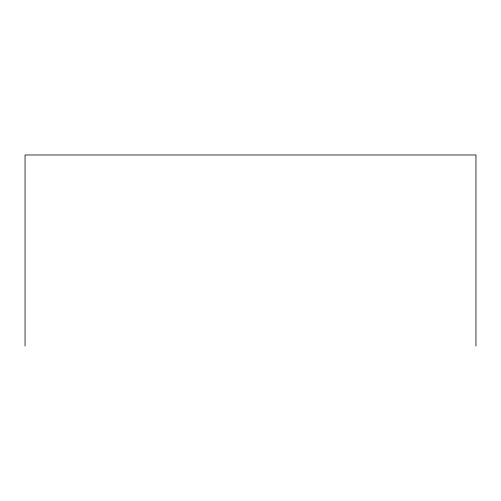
<?xml version="1.0" encoding="UTF-8"?>
<svg xmlns="http://www.w3.org/2000/svg" width="501" height="501" viewBox="0 0 501 501"><rect width="100%" height="100%" fill="white"/><g stroke="black" fill="none" stroke-linecap="round" stroke-linejoin="round"><path stroke-width="0.75" d="M475.95 346.028L475.95 154.972L25.05 154.972L25.05 346.028"/></g></svg>
